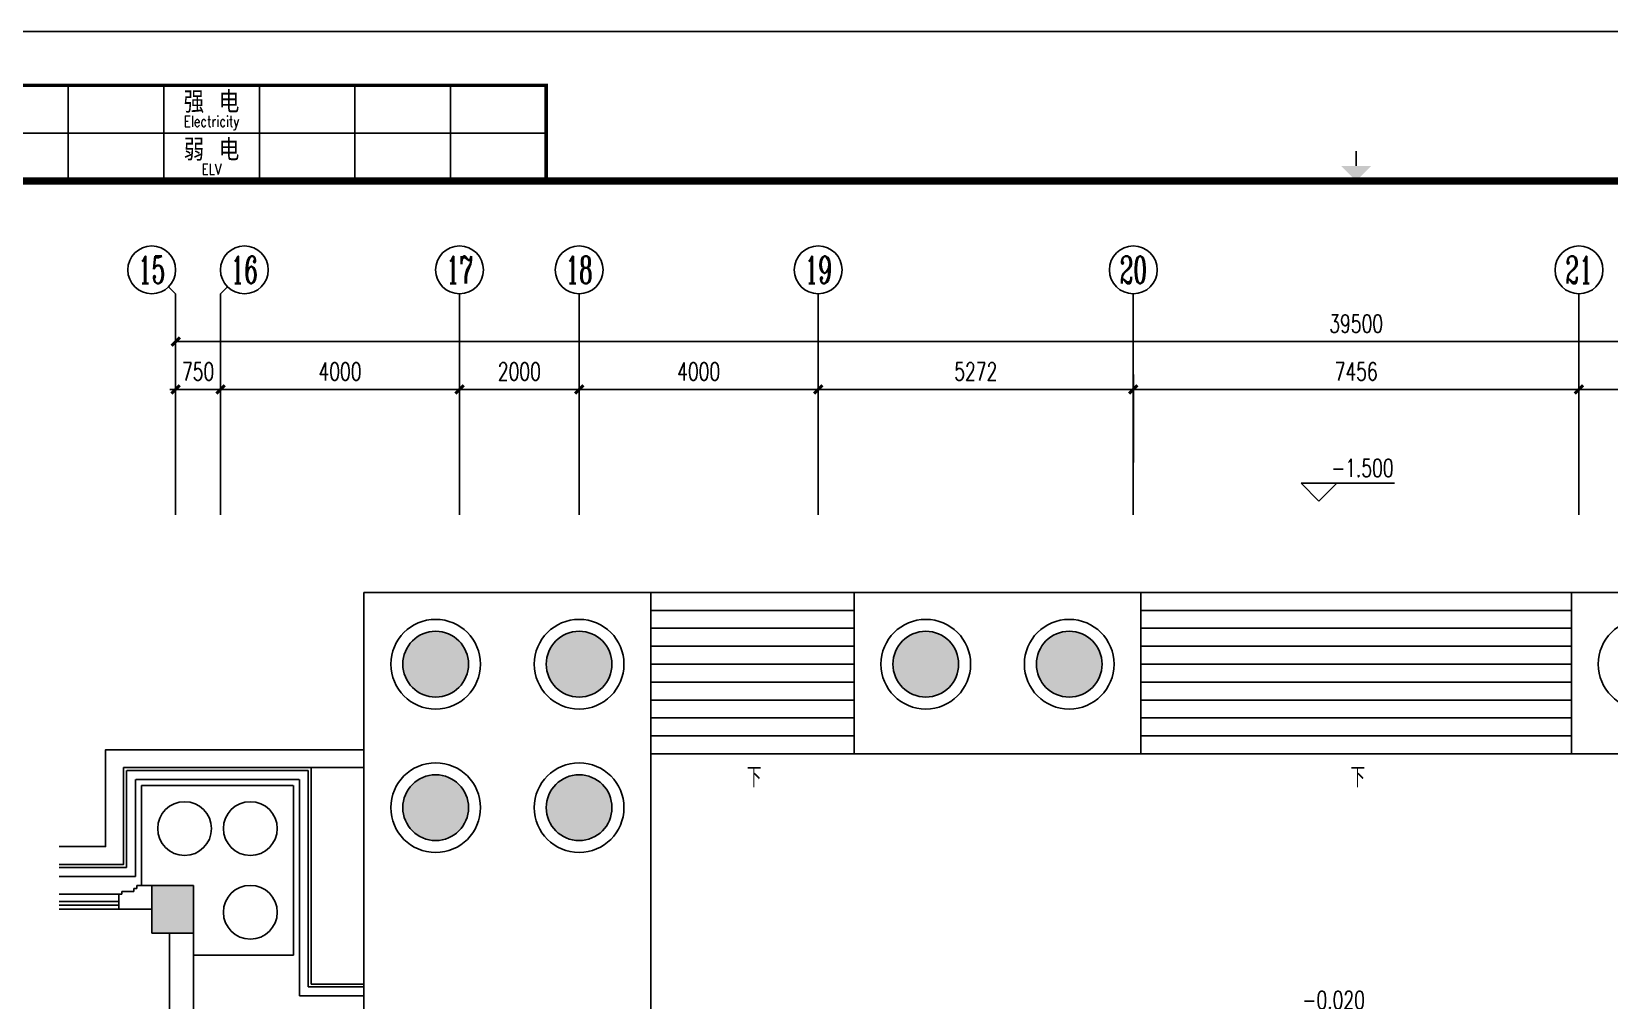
# Model space of a CAD drawing. Extents: x 190999 to 918899, y -200814 to 215286.
# Drawn here: x 686488 to 712886, y 139679 to 155886 of the extents above; entities that cross this region are included whole.
import ezdxf
from ezdxf.enums import TextEntityAlignment as Align

# ---------------------------------------------------------------- set-up
doc = ezdxf.new("R2010")
doc.units = 0
doc.header["$LTSCALE"] = 1000
doc.header["$MEASUREMENT"] = 0
doc.layers.get('Defpoints').update_dxf_attribs({"color": 1})
for name, color, linetype in [('A-墙线', 2, 'Continuous'), ('A-外包装修', 250, 'Continuous'), ('A-外窗', 145, 'Continuous'), ('AXIS', 3, 'Continuous'), ('AXIS_TEXT', 7, 'Continuous'), ('COLUMN', 2, 'Continuous'), ('DIM_ELEV', 3, 'Continuous'), ('DIM_SYMB', 3, 'Continuous'), ('PUB_HATCH', 250, 'Continuous'), ('PUB_TEXT', 7, 'Continuous'), ('STAIR', 5, 'Continuous'), ('图框', 189, 'Continuous'), ('屋面排水', 4, 'Continuous')]:
    doc.layers.add(name, color=color, linetype=linetype)
doc.styles.add('_TCH_AXIS', font='COMPLEX', dxfattribs={"bigfont": 'GBCBIG'})
doc.styles.add('_TCH_DIM', font='SIMPLEX', dxfattribs={"bigfont": 'GBCBIG'})
doc.styles.add('COMPLEX', font='COMPLEX')
doc.styles.add('DIM_FONT', font='SIMPLEX', dxfattribs={"width": 0.7, "bigfont": 'GBCBIG'})
doc.styles.add('TKZ2_tjkts.shx', font='tjromant.shx', dxfattribs={"bigfont": 'tjkts.shx'})
doc.dimstyles.new('DIMN', dxfattribs={"dimtxt": 300, "dimasz": 100, "dimexe": 250, "dimexo": 300, "dimgap": 150, "dimtad": 1, "dimdec": 0, "dimzin": 0, "dimdsep": 46, "dimtxsty": 'DIM_FONT', "dimblk": 'ARCHTICK', "dimcen": 0.09, "dimclrt": 7, "dimazin": 2, "dimtfac": 1, "dimtdec": 0, "dimtix": 1, "dimtmove": 2, "dimatfit": 3, "dimfxl": 0, "dimtolj": 1, "dimtzin": 0, "dimarcsym": 0})

# ---------------------------------------------------------------- blocks, each defined once
blk = doc.blocks.new('TJAD_TK_A0')
at = {"layer": '图框'}
for p, q in [((973, -441.7), (973, 399.3)), ((990, -412.7), (990, -156.7)), ((982, -172.7), (998, -172.7)), ((982, -188.7), (998, -188.7)), ((982, -204.7), (998, -204.7)), ((982, -220.7), (998, -220.7)), ((982, -236.7), (998, -236.7))]:
    blk.add_line(p, q, dxfattribs=at)
at = {"layer": '图框', "const_width": 1.2}
blk.add_lwpolyline([(2152, -431.7), (2152, 389.3), (998, 389.3), (998, -431.7)], close=True, dxfattribs=at)
at = {"layer": '图框'}
for points, const_width in [([(995.5, -21.2), (993, -21.2)], 0.3), ([(998, -431.7), (982, -431.7), (982, -156.7), (998, -156.7)], 0.6)]:
    blk.add_lwpolyline(points, dxfattribs=dict(at, const_width=const_width))
blk.add_solid([(995.5, -23.7), (995.5, -18.7), (998, -21.2)], dxfattribs=at)
at = {"layer": '图框', "style": 'TKZ2_tjkts.shx'}
for s, p in [('强 电', (984.79, -212.7)), ('弱 电', (992.79, -212.7))]:
    blk.add_text(s, height=3.6, rotation=90, dxfattribs=at).set_placement(p, align=Align.MIDDLE_CENTER)
at = {"layer": '图框', "style": 'TKZ2_tjkts.shx', "width": 0.8}
for s, p in [('Electricity', (988.02, -212.7)), ('ELV', (996.02, -212.7))]:
    blk.add_text(s, height=1.8, rotation=90, dxfattribs=at).set_placement(p, align=Align.MIDDLE_CENTER)
blk = doc.blocks.new('_ArchTick')
at = {"const_width": 0.5}
blk.add_lwpolyline([(-0.7, -0.7), (0.7, 0.7)], dxfattribs=at)
blk = doc.blocks.new('*D339')
at = {"layer": 'AXIS', "color": 0, "lineweight": -2}
for p, q in [((688899, 148675), (688899, 150150)), ((689649, 148675), (689649, 150150)), ((688899, 149900), (688799, 149900)), ((688899, 149900), (689649, 149900)), ((689649, 149900), (689749, 149900))]:
    blk.add_line(p, q, dxfattribs=at)
at = {"layer": 'Defpoints', "color": 0}
for p in [(689649, 149900), (688899, 148375), (689649, 148375)]:
    blk.add_point(p, dxfattribs=at)
at = {"layer": 'AXIS', "color": 0, "lineweight": -2, "xscale": 100, "yscale": 100, "zscale": 100}
blk.add_blockref('_ArchTick', (688899, 149900), dxfattribs=at)
at = {"layer": 'AXIS', "color": 0, "lineweight": -2, "xscale": 100, "yscale": 100, "zscale": 100, "rotation": 180}
blk.add_blockref('_ArchTick', (689649, 149900), dxfattribs=at)
at = {"layer": 'AXIS', "color": 7, "insert": (689274, 150200), "char_height": 300, "attachment_point": 5, "style": 'DIM_FONT'}
blk.add_mtext('\\A1;750', dxfattribs=at)
blk = doc.blocks.new('*D340')
at = {"layer": 'AXIS', "color": 0, "lineweight": -2}
for p, q in [((689649, 148675), (689649, 150150)), ((693649, 148675), (693649, 150150)), ((689649, 149900), (693649, 149900))]:
    blk.add_line(p, q, dxfattribs=at)
at = {"layer": 'Defpoints', "color": 0}
for p in [(693649, 149900), (689649, 148375), (693649, 148375)]:
    blk.add_point(p, dxfattribs=at)
at = {"layer": 'AXIS', "color": 0, "lineweight": -2, "xscale": 100, "yscale": 100, "zscale": 100, "rotation": 180}
blk.add_blockref('_ArchTick', (689649, 149900), dxfattribs=at)
at = {"layer": 'AXIS', "color": 0, "lineweight": -2, "xscale": 100, "yscale": 100, "zscale": 100}
blk.add_blockref('_ArchTick', (693649, 149900), dxfattribs=at)
at = {"layer": 'AXIS', "color": 7, "insert": (691649, 150200), "char_height": 300, "attachment_point": 5, "style": 'DIM_FONT'}
blk.add_mtext('\\A1;4000', dxfattribs=at)
blk = doc.blocks.new('*D341')
at = {"layer": 'AXIS', "color": 0, "lineweight": -2}
for p, q in [((693649, 148675), (693649, 150150)), ((695649, 148675), (695649, 150150)), ((693649, 149900), (695649, 149900))]:
    blk.add_line(p, q, dxfattribs=at)
at = {"layer": 'Defpoints', "color": 0}
for p in [(695649, 149900), (693649, 148375), (695649, 148375)]:
    blk.add_point(p, dxfattribs=at)
at = {"layer": 'AXIS', "color": 0, "lineweight": -2, "xscale": 100, "yscale": 100, "zscale": 100, "rotation": 180}
blk.add_blockref('_ArchTick', (693649, 149900), dxfattribs=at)
at = {"layer": 'AXIS', "color": 0, "lineweight": -2, "xscale": 100, "yscale": 100, "zscale": 100}
blk.add_blockref('_ArchTick', (695649, 149900), dxfattribs=at)
at = {"layer": 'AXIS', "color": 7, "insert": (694649, 150200), "char_height": 300, "attachment_point": 5, "style": 'DIM_FONT'}
blk.add_mtext('\\A1;2000', dxfattribs=at)
blk = doc.blocks.new('*D342')
at = {"layer": 'AXIS', "color": 0, "lineweight": -2}
for p, q in [((695649, 148675), (695649, 150150)), ((699649, 148675), (699649, 150150)), ((695649, 149900), (699649, 149900))]:
    blk.add_line(p, q, dxfattribs=at)
at = {"layer": 'Defpoints', "color": 0}
for p in [(699649, 149900), (695649, 148375), (699649, 148375)]:
    blk.add_point(p, dxfattribs=at)
at = {"layer": 'AXIS', "color": 0, "lineweight": -2, "xscale": 100, "yscale": 100, "zscale": 100, "rotation": 180}
blk.add_blockref('_ArchTick', (695649, 149900), dxfattribs=at)
at = {"layer": 'AXIS', "color": 0, "lineweight": -2, "xscale": 100, "yscale": 100, "zscale": 100}
blk.add_blockref('_ArchTick', (699649, 149900), dxfattribs=at)
at = {"layer": 'AXIS', "color": 7, "insert": (697649, 150200), "char_height": 300, "attachment_point": 5, "style": 'DIM_FONT'}
blk.add_mtext('\\A1;4000', dxfattribs=at)
blk = doc.blocks.new('*D343')
at = {"layer": 'AXIS', "color": 0, "lineweight": -2}
for p, q in [((699649, 148675), (699649, 150150)), ((704921, 148675), (704921, 150150)), ((699649, 149900), (704921, 149900))]:
    blk.add_line(p, q, dxfattribs=at)
at = {"layer": 'Defpoints', "color": 0}
for p in [(704921, 149900), (699649, 148375), (704921, 148375)]:
    blk.add_point(p, dxfattribs=at)
at = {"layer": 'AXIS', "color": 0, "lineweight": -2, "xscale": 100, "yscale": 100, "zscale": 100, "rotation": 180}
blk.add_blockref('_ArchTick', (699649, 149900), dxfattribs=at)
at = {"layer": 'AXIS', "color": 0, "lineweight": -2, "xscale": 100, "yscale": 100, "zscale": 100}
blk.add_blockref('_ArchTick', (704921, 149900), dxfattribs=at)
at = {"layer": 'AXIS', "color": 7, "insert": (702285, 150200), "char_height": 300, "attachment_point": 5, "style": 'DIM_FONT'}
blk.add_mtext('\\A1;5272', dxfattribs=at)
blk = doc.blocks.new('*D344')
at = {"layer": 'AXIS', "color": 0, "lineweight": -2}
for p, q in [((704921, 148675), (704921, 150150)), ((712376, 148675), (712376, 150150)), ((704921, 149900), (712376, 149900))]:
    blk.add_line(p, q, dxfattribs=at)
at = {"layer": 'Defpoints', "color": 0}
for p in [(712376, 149900), (704921, 148375), (712376, 148375)]:
    blk.add_point(p, dxfattribs=at)
at = {"layer": 'AXIS', "color": 0, "lineweight": -2, "xscale": 100, "yscale": 100, "zscale": 100, "rotation": 180}
blk.add_blockref('_ArchTick', (704921, 149900), dxfattribs=at)
at = {"layer": 'AXIS', "color": 0, "lineweight": -2, "xscale": 100, "yscale": 100, "zscale": 100}
blk.add_blockref('_ArchTick', (712376, 149900), dxfattribs=at)
at = {"layer": 'AXIS', "color": 7, "insert": (708649, 150200), "char_height": 300, "attachment_point": 5, "style": 'DIM_FONT'}
blk.add_mtext('\\A1;7456', dxfattribs=at)
blk = doc.blocks.new('*D345')
at = {"layer": 'AXIS', "color": 0, "lineweight": -2}
for p, q in [((712376, 148675), (712376, 150150)), ((717649, 148675), (717649, 150150)), ((712376, 149900), (717649, 149900))]:
    blk.add_line(p, q, dxfattribs=at)
at = {"layer": 'Defpoints', "color": 0}
for p in [(717649, 149900), (712376, 148375), (717649, 148375)]:
    blk.add_point(p, dxfattribs=at)
at = {"layer": 'AXIS', "color": 0, "lineweight": -2, "xscale": 100, "yscale": 100, "zscale": 100, "rotation": 180}
blk.add_blockref('_ArchTick', (712376, 149900), dxfattribs=at)
at = {"layer": 'AXIS', "color": 0, "lineweight": -2, "xscale": 100, "yscale": 100, "zscale": 100}
blk.add_blockref('_ArchTick', (717649, 149900), dxfattribs=at)
at = {"layer": 'AXIS', "color": 7, "insert": (715012, 150200), "char_height": 300, "attachment_point": 5, "style": 'DIM_FONT'}
blk.add_mtext('\\A1;5272', dxfattribs=at)
blk = doc.blocks.new('*D350')
at = {"layer": 'AXIS', "color": 0, "lineweight": -2}
for p, q in [((688899, 148675), (688899, 150950)), ((728399, 148675), (728399, 150950)), ((688899, 150700), (728399, 150700))]:
    blk.add_line(p, q, dxfattribs=at)
at = {"layer": 'Defpoints', "color": 0}
for p in [(728399, 150700), (688899, 148375), (728399, 148375)]:
    blk.add_point(p, dxfattribs=at)
at = {"layer": 'AXIS', "color": 0, "lineweight": -2, "xscale": 100, "yscale": 100, "zscale": 100, "rotation": 180}
blk.add_blockref('_ArchTick', (688899, 150700), dxfattribs=at)
at = {"layer": 'AXIS', "color": 0, "lineweight": -2, "xscale": 100, "yscale": 100, "zscale": 100}
blk.add_blockref('_ArchTick', (728399, 150700), dxfattribs=at)
at = {"layer": 'AXIS', "color": 7, "insert": (708649, 151000), "char_height": 300, "attachment_point": 5, "style": 'DIM_FONT'}
blk.add_mtext('\\A1;39500', dxfattribs=at)
blk = doc.blocks.new('_AXISO')
blk.add_circle((0, 0), 0.5)
at = {"layer": 'AXIS_TEXT', "style": 'COMPLEX', "width": 1.041667}
blk.add_attdef('A', text='', height=0.56, dxfattribs=at).set_placement((-0.25, -0.28), (0.25, -0.28), align=Align.FIT)

msp = doc.modelspace()

# ---------------------------------------------------------------- hatches: boundary and pattern name
at = {"layer": 'PUB_HATCH'}
for points in [[(692698.5, 145303.7, 1), (693798.5, 145303.7, 1)], [(695098.5, 145303.7, 1), (696198.5, 145303.7, 1)], [(700898.5, 145303.7, 1), (701998.5, 145303.7, 1)], [(703298.5, 145303.7, 1), (704398.5, 145303.7, 1)], [(692698.5, 142903.7, 1), (693798.5, 142903.7, 1)], [(696198.5, 142903.7, 1), (695098.5, 142903.7, 1)], [(689198.5, 140803.7), (689198.5, 141603.7), (688498.5, 141603.7), (688498.5, 140803.7)]]:
    msp.add_hatch(color=256, dxfattribs=at).paths.add_polyline_path(points)

# ---------------------------------------------------------------- linework, layer by layer
at = {"layer": 'A-墙线'}
for p, q in [((687998.5, 141503.7), (687998.5, 141453.7)), ((688198.5, 141503.7), (687998.5, 141503.7)), ((688198.5, 141553.7), (688198.5, 141503.7)), ((688248.5, 141553.7), (688198.5, 141553.7)), ((688248.5, 141603.7), (688498.5, 141603.7)), ((688248.5, 141603.7), (688248.5, 141553.7)), ((687998.5, 141453.7), (687948.5, 141453.7)), ((687948.5, 141453.7), (687948.5, 141203.7)), ((687948.5, 141203.7), (688498.5, 141203.7)), ((688798.5, 131803.7), (688798.5, 140803.7)), ((689198.5, 131803.7), (689198.5, 140803.7))]:
    msp.add_line(p, q, dxfattribs=at)
at = {"layer": 'A-外包装修'}
for p, q in [((692048.5, 139453.7), (692048.5, 146503.7)), ((692048.5, 146503.7), (696848.5, 146503.7)), ((696848.5, 139503.7), (696848.5, 146503.7)), ((700248.5, 143803.7), (700248.5, 146503.7)), ((700248.5, 146503.7), (705048.5, 146503.7)), ((705048.5, 143803.7), (705048.5, 146503.7)), ((712248.5, 143803.7), (712248.5, 146503.7)), ((717048.5, 146503.7), (712248.5, 146503.7)), ((700248.5, 143803.7), (705048.5, 143803.7)), ((717048.5, 143803.7), (712248.5, 143803.7)), ((688028.5, 141953.7), (688028.5, 143573.7)), ((688030, 143573.7), (691167.1, 143573.7)), ((688078.5, 143523.7), (688078.5, 141903.7)), ((688080, 143523.7), (691117.1, 143523.7)), ((688228.5, 143373.7), (688228.5, 141753.7)), ((688230, 143373.7), (690967.1, 143373.7)), ((690968.5, 143373.7), (690968.5, 139753.7)), ((691118.5, 143523.7), (691118.5, 139903.7)), ((691168.5, 139953.7), (691168.5, 143573.7)), ((688328.5, 143273.7), (688328.5, 141603.7)), ((688330, 143273.7), (690867.1, 143273.7)), ((690868.5, 143273.7), (690868.5, 140433.7)), ((688028.5, 141953.7), (686948.5, 141953.7)), ((688078.5, 141903.7), (686948.5, 141903.7)), ((688228.5, 141753.7), (686948.5, 141753.7)), ((690868.5, 140433.7), (689198.5, 140433.7)), ((692048.5, 139953.7), (691168.5, 139953.7)), ((692048.5, 139753.7), (690968.5, 139753.7)), ((692048.5, 139903.7), (691118.5, 139903.7))]:
    msp.add_line(p, q, dxfattribs=at)
for centre, radius in [((693248.5, 145303.7), 750), ((695648.5, 145303.7), 750), ((701448.5, 145303.7), 750), ((703848.5, 145303.7), 750), ((713448.5, 145303.7), 750), ((693248.5, 142903.7), 750), ((695648.5, 142903.7), 750), ((689048.5, 142553.7), 450), ((690148.5, 142553.7), 450), ((690148.5, 141153.7), 450)]:
    msp.add_circle(centre, radius, dxfattribs=at)
at = {"layer": 'A-外窗'}
for p, q in [((687948.5, 141453.7), (686948.5, 141453.7)), ((687948.5, 141333.7), (686948.5, 141333.7)), ((687948.5, 141273.7), (686948.5, 141273.7)), ((687948.5, 141203.7), (686948.5, 141203.7))]:
    msp.add_line(p, q, dxfattribs=at)
at = {"layer": 'AXIS'}
for p, q in [((688781.4, 151617.4), (688898.5, 151500.2)), ((689765.7, 151617.4), (689648.5, 151500.2)), ((688898.5, 147803.7), (688898.5, 151500.2)), ((689648.5, 147803.7), (689648.5, 151500.2)), ((693648.5, 147803.7), (693648.5, 151500.2)), ((695648.5, 147803.7), (695648.5, 151500.2)), ((699648.5, 147803.7), (699648.5, 151500.2)), ((704920.6, 147803.7), (704920.6, 151500.2)), ((712376.5, 147803.7), (712376.5, 151500.2))]:
    msp.add_line(p, q, dxfattribs=at)
at = {"layer": 'COLUMN'}
for p, q in [((689198.5, 141603.7), (688498.5, 141603.7)), ((688498.5, 141603.7), (688498.5, 140803.7)), ((689198.5, 140803.7), (689198.5, 141603.7)), ((688498.5, 140803.7), (689198.5, 140803.7))]:
    msp.add_line(p, q, dxfattribs=at)
for centre, start, end in [((693248.5, 145303.7), 0, 180), ((695648.5, 145303.7), 0, 180), ((701448.5, 145303.7), 0, 180), ((703848.5, 145303.7), 0, 180), ((693248.5, 145303.7), 180, 0), ((695648.5, 145303.7), 180, 0), ((701448.5, 145303.7), 180, 0), ((703848.5, 145303.7), 180, 0), ((693248.5, 142903.7), 0, 180), ((695648.5, 142903.7), 0, 180), ((693248.5, 142903.7), 180, 0), ((695648.5, 142903.7), 180, 0)]:
    msp.add_arc(centre, 550, start, end, dxfattribs=at)
at = {"layer": 'DIM_ELEV'}
for p, q in [((708026.1, 148031.8), (707726.1, 148331.8)), ((707726.1, 148331.8), (709291.1, 148331.8)), ((708026.1, 148031.8), (708326.1, 148331.8))]:
    msp.add_line(p, q, dxfattribs=at)
at = {"layer": 'DIM_SYMB'}
for points in [[(698548.5, 143803.7, 0, 0, 0), (698548.5, 146203.7, 80, 0, 0), (698548.5, 146503.7, 0, 0, 0)], [(708648.5, 143803.7, 0, 0, 0), (708648.5, 146203.7, 80, 0, 0), (708648.5, 146503.7, 0, 0, 0)]]:
    msp.add_lwpolyline(points, format="xyseb", dxfattribs=at)
at = {"layer": 'STAIR'}
for p, q in [((696848.5, 146503.7), (700248.5, 146503.7)), ((712248.5, 146503.7), (705048.5, 146503.7)), ((700248.5, 146203.7), (696848.5, 146203.7)), ((712248.5, 146203.7), (705048.5, 146203.7)), ((700248.5, 145903.7), (696848.5, 145903.7)), ((712248.5, 145903.7), (705048.5, 145903.7)), ((700248.5, 145603.7), (696848.5, 145603.7)), ((712248.5, 145603.7), (705048.5, 145603.7)), ((700248.5, 145303.7), (696848.5, 145303.7)), ((712248.5, 145303.7), (705048.5, 145303.7)), ((700248.5, 145003.7), (696848.5, 145003.7)), ((712248.5, 145003.7), (705048.5, 145003.7)), ((700248.5, 144703.7), (696848.5, 144703.7)), ((712248.5, 144703.7), (705048.5, 144703.7)), ((700248.5, 144403.7), (696848.5, 144403.7)), ((712248.5, 144403.7), (705048.5, 144403.7)), ((696848.5, 144103.7), (700248.5, 144103.7)), ((712248.5, 144103.7), (705048.5, 144103.7)), ((696848.5, 143803.7), (700248.5, 143803.7)), ((705048.5, 143803.7), (712248.5, 143803.7))]:
    msp.add_line(p, q, dxfattribs=at)
at = {"layer": '屋面排水'}
for points in [[(686948.5, 142253.7), (687727.1, 142253.7), (687727.1, 143873.7), (692048.5, 143873.7), (692048.5, 143573.7)], [(692048.5, 143573.7), (688027.1, 143573.7), (688027.1, 141953.7), (686948.5, 141953.7)]]:
    msp.add_lwpolyline(points, dxfattribs=at)

# ---------------------------------------------------------------- block references
at = {"layer": 'AXIS'}
ref = msp.add_blockref('_AXISO', (688498.5, 151900.2), dxfattribs=dict(at, xscale=800, yscale=800, zscale=800))
ref.add_attrib('A', '15', dxfattribs={"layer": 'AXIS_TEXT', "height": 452.55, "style": '_TCH_AXIS', "width": 0.724138}).set_placement((688272.3, 151674), (688724.8, 151674), align=Align.FIT)
ref = msp.add_blockref('_AXISO', (690048.5, 151900.2), dxfattribs=dict(at, xscale=800, yscale=800, zscale=800))
ref.add_attrib('A', '16', dxfattribs={"layer": 'AXIS_TEXT', "height": 452.55, "style": '_TCH_AXIS', "width": 0.724138}).set_placement((689822.3, 151674), (690274.8, 151674), align=Align.FIT)
ref = msp.add_blockref('_AXISO', (693648.5, 151900.2), dxfattribs=dict(at, xscale=800, yscale=800, zscale=800))
ref.add_attrib('A', '17', dxfattribs={"layer": 'AXIS_TEXT', "height": 452.55, "style": '_TCH_AXIS', "width": 0.724138}).set_placement((693422.3, 151674), (693874.8, 151674), align=Align.FIT)
ref = msp.add_blockref('_AXISO', (695648.5, 151900.2), dxfattribs=dict(at, xscale=800, yscale=800, zscale=800))
ref.add_attrib('A', '18', dxfattribs={"layer": 'AXIS_TEXT', "height": 452.55, "style": '_TCH_AXIS', "width": 0.724138}).set_placement((695422.3, 151674), (695874.8, 151674), align=Align.FIT)
ref = msp.add_blockref('_AXISO', (699648.5, 151900.2), dxfattribs=dict(at, xscale=800, yscale=800, zscale=800))
ref.add_attrib('A', '19', dxfattribs={"layer": 'AXIS_TEXT', "height": 452.55, "style": '_TCH_AXIS', "width": 0.724138}).set_placement((699422.3, 151674), (699874.8, 151674), align=Align.FIT)
ref = msp.add_blockref('_AXISO', (704920.6, 151900.2), dxfattribs=dict(at, xscale=800, yscale=800, zscale=800))
ref.add_attrib('A', '20', dxfattribs={"layer": 'AXIS_TEXT', "height": 452.55, "style": '_TCH_AXIS', "width": 0.617647}).set_placement((704694.3, 151674), (705146.9, 151674), align=Align.FIT)
ref = msp.add_blockref('_AXISO', (712376.5, 151900.2), dxfattribs=dict(at, xscale=800, yscale=800, zscale=800))
ref.add_attrib('A', '21', dxfattribs={"layer": 'AXIS_TEXT', "height": 452.55, "style": '_TCH_AXIS', "width": 0.724138}).set_placement((712150.2, 151674), (712602.7, 151674), align=Align.FIT)
at = {"layer": '图框', "xscale": 100, "yscale": 100, "zscale": 100, "rotation": 270}
msp.add_blockref('TJAD_TK_A0', (710768.8, 253186.5), dxfattribs=at)

# ---------------------------------------------------------------- texts
at = {"layer": 'PUB_TEXT', "style": '_TCH_DIM', "width": 0.705882}
for s, p in [('-1.500', (708231.1, 148436.6)), ('-0.020', (707750.8, 139537.8))]:
    msp.add_text(s, height=297.5, dxfattribs=at).set_placement(p)
at = {"layer": 'PUB_TEXT', "style": '_TCH_DIM'}
for p in [(698453.6, 143243.7), (708553.6, 143243.7)]:
    msp.add_text('下', height=337.6, dxfattribs=at).set_placement(p)

# ---------------------------------------------------------------- dimensions: what is measured, and where the dimension line sits
at = {"layer": 'AXIS'}
for p1, p2, distance, picture, middle in [((688898.5, 148375.2), (728398.5, 148375.2), 2325, '*D350', (708648.5, 151000.2)), ((688898.5, 148375.2), (689648.5, 148375.2), 1525, '*D339', (689273.5, 150200.2)), ((689648.5, 148375.2), (693648.5, 148375.2), 1525, '*D340', (691648.5, 150200.2)), ((693648.5, 148375.2), (695648.5, 148375.2), 1525, '*D341', (694648.5, 150200.2)), ((695648.5, 148375.2), (699648.5, 148375.2), 1525, '*D342', (697648.5, 150200.2)), ((699648.5, 148375.2), (704920.6, 148375.2), 1525, '*D343', (702284.6, 150200.2)), ((704920.6, 148375.2), (712376.5, 148375.2), 1525, '*D344', (708648.5, 150200.2)), ((712376.5, 148375.2), (717648.5, 148375.2), 1525, '*D345', (715012.5, 150200.2))]:
    dim = msp.add_aligned_dim(p1=p1, p2=p2, distance=distance, dimstyle='DIMN', dxfattribs=at)
    dim.commit()
    dim.dimension.update_dxf_attribs({"geometry": picture, "text_midpoint": middle})

doc.saveas('drawing.dxf')
